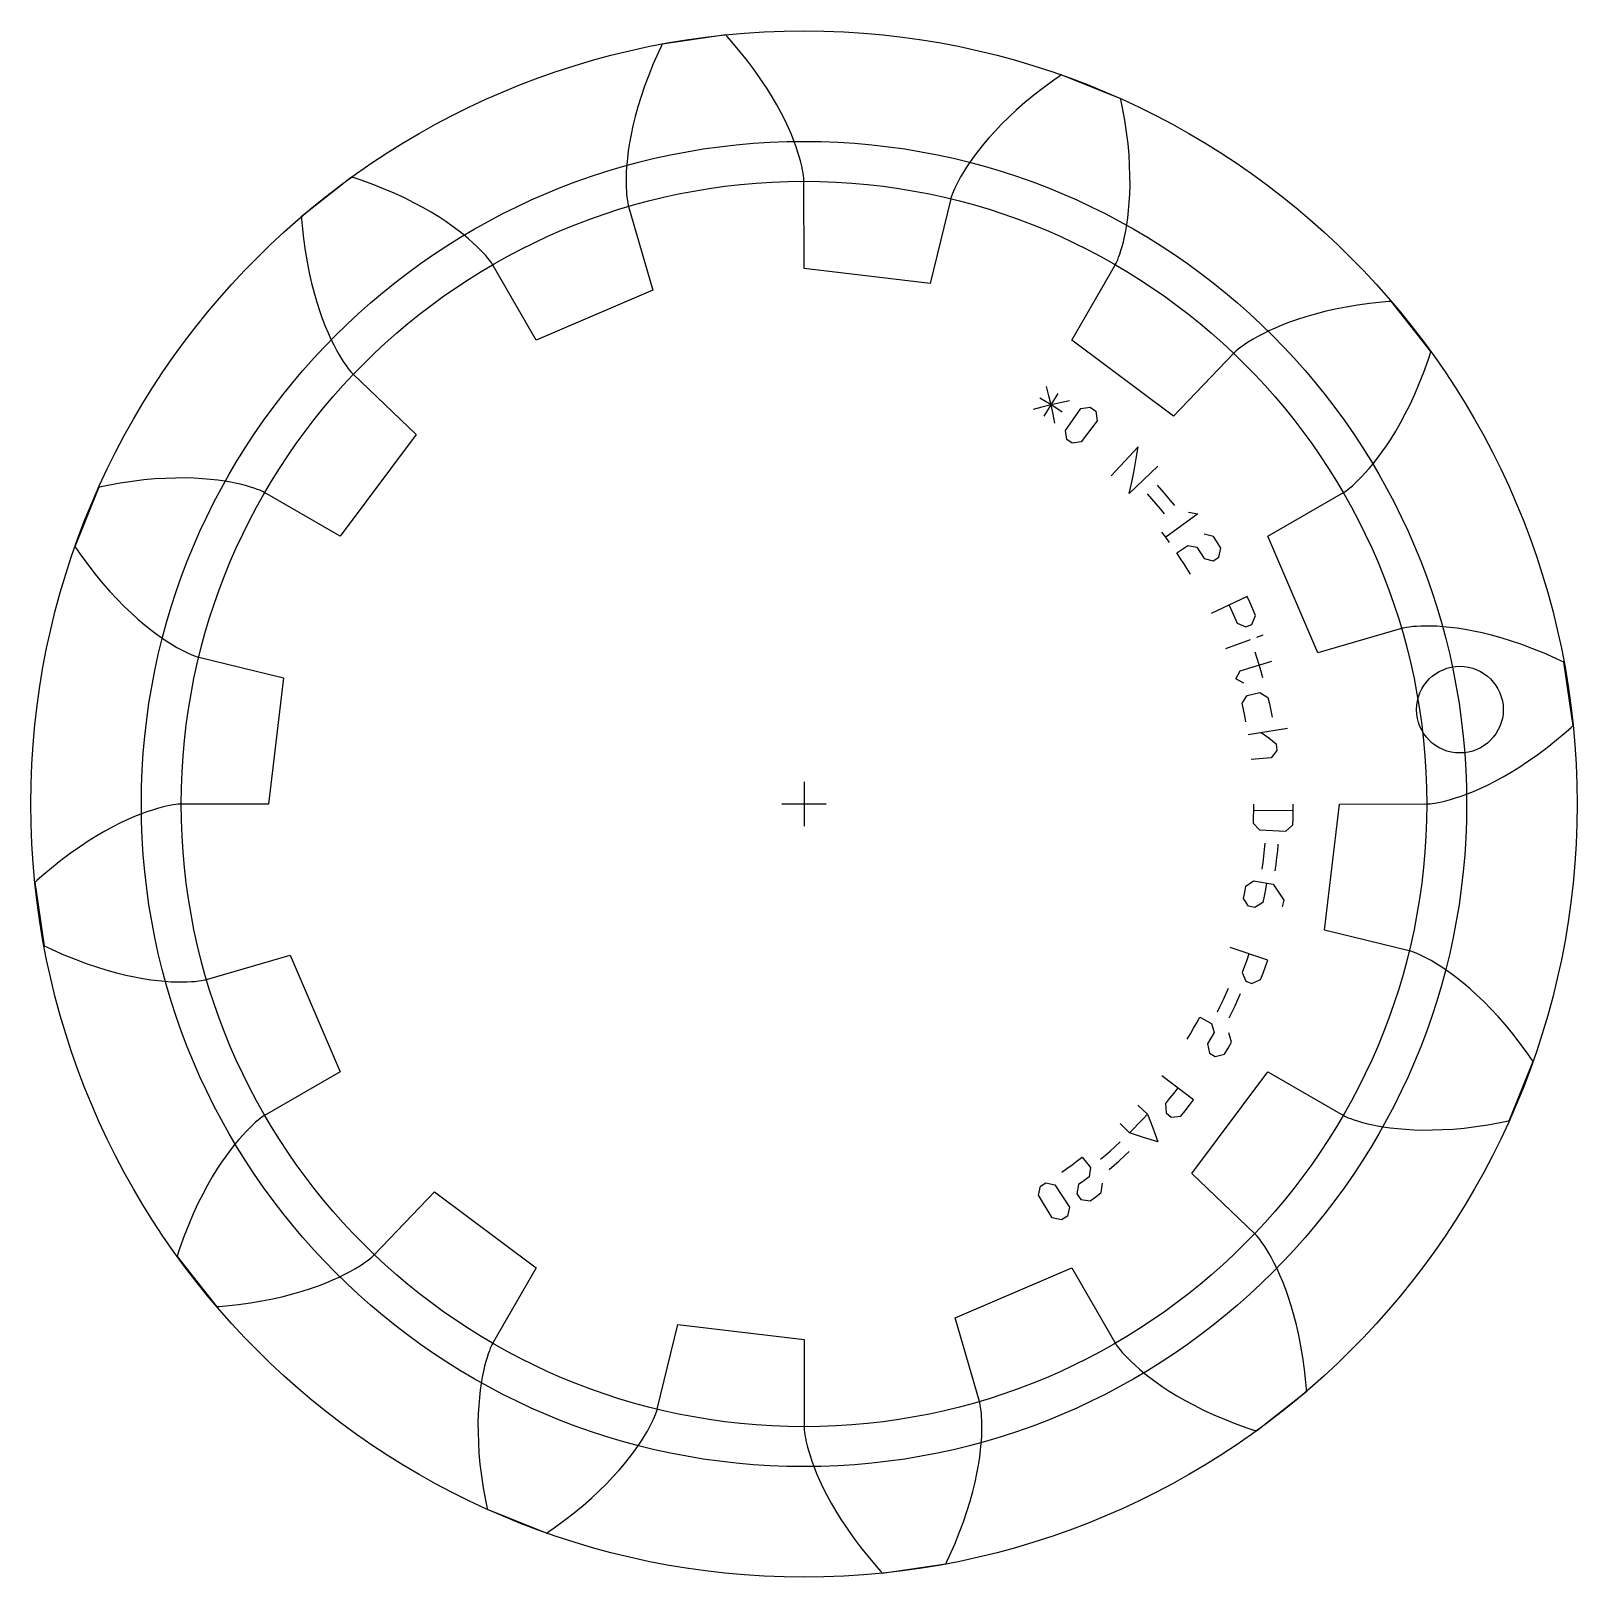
# Model space of a CAD drawing. Extents: x -3.5 to 3.5, y -3.5 to 3.5.
import ezdxf

# ---------------------------------------------------------------- set-up
doc = ezdxf.new("R2010")
doc.units = 0
doc.header["$MEASUREMENT"] = 0
for name, color, linetype in [('gear', 7, 'CONTINUOUS'), ('gear_guides', 5, 'CONTINUOUS'), ('gear_texts', 7, 'CONTINUOUS')]:
    doc.layers.add(name, color=color, linetype=linetype)

msp = doc.modelspace()

# ---------------------------------------------------------------- linework, layer by layer
at = {"layer": 'gear'}
msp.add_lwpolyline([(2.425, 0), (2.819507, 0.000005), (2.82213, 0.000095), (2.827129, 0.000406), (2.834493, 0.001078), (2.844202, 0.002247), (2.856233, 0.004051), (2.870554, 0.006625), (2.887128, 0.010104), (2.905914, 0.01462), (2.926863, 0.020304), (2.949921, 0.027286), (2.975027, 0.035693), (3.002118, 0.045649), (3.031122, 0.057275), (3.061963, 0.070692), (3.09456, 0.086014), (3.128825, 0.103354), (3.164668, 0.122822), (3.201992, 0.144523), (3.240696, 0.168558), (3.280673, 0.195025), (3.321813, 0.224018), (3.364002, 0.255625), (3.407121, 0.28993), (3.451046, 0.327014), (3.473272, 0.346621), (3.478853, 0.351635), (3.481647, 0.354159), (3.481997, 0.354475), (3.481996, 0.354545), (3.440713, 0.641476), (3.440694, 0.641543), (3.44027, 0.641748), (3.436877, 0.643382), (3.430109, 0.64662), (3.403257, 0.659165), (3.350659, 0.682361), (3.299618, 0.703119), (3.25023, 0.72155), (3.202585, 0.737769), (3.156767, 0.751892), (3.112858, 0.764041), (3.07093, 0.774339), (3.031052, 0.782913), (2.993288, 0.78989), (2.957694, 0.7954), (2.924322, 0.799578), (2.893216, 0.802556), (2.864418, 0.804471), (2.837959, 0.805458), (2.813868, 0.805657), (2.792167, 0.805205), (2.77287, 0.804242), (2.755987, 0.802907), (2.741521, 0.801339), (2.72947, 0.799678), (2.719825, 0.798063), (2.71257, 0.796631), (2.707686, 0.79552), (2.705145, 0.794867), (2.326638, 0.683653), (2.100112, 1.2125), (2.441762, 1.409758), (2.443988, 1.411147), (2.448162, 1.413916), (2.454204, 1.41818), (2.462028, 1.424047), (2.471545, 1.431625), (2.48266, 1.441014), (2.495275, 1.452314), (2.509286, 1.465618), (2.524586, 1.481015), (2.541063, 1.498591), (2.558603, 1.518425), (2.577086, 1.540592), (2.596391, 1.565163), (2.616392, 1.592202), (2.63696, 1.62177), (2.657965, 1.65392), (2.679272, 1.688701), (2.700745, 1.726156), (2.722246, 1.766323), (2.743634, 1.809233), (2.764766, 1.854912), (2.785499, 1.903379), (2.805688, 1.954647), (2.825187, 2.008725), (2.834631, 2.036818), (2.836958, 2.043951), (2.838115, 2.047534), (2.83826, 2.047983), (2.838224, 2.048043), (2.659007, 2.275891), (2.658957, 2.27594), (2.658487, 2.275905), (2.654732, 2.275624), (2.647252, 2.275043), (2.617724, 2.272483), (2.560575, 2.266272), (2.505993, 2.258728), (2.454006, 2.249996), (2.404635, 2.240219), (2.357895, 2.229541), (2.313793, 2.218108), (2.272334, 2.206063), (2.233512, 2.193548), (2.197319, 2.180708), (2.163738, 2.167684), (2.132748, 2.154616), (2.104321, 2.141642), (2.078423, 2.128901), (2.055016, 2.116527), (2.034053, 2.104654), (2.015485, 2.093412), (1.999255, 2.082929), (1.985301, 2.073331), (1.973558, 2.064741), (1.963952, 2.057277), (1.956406, 2.051055), (1.950839, 2.046188), (1.947164, 2.042784), (1.94529, 2.040947), (1.673101, 1.75538), (1.2125, 2.100112), (1.409749, 2.441767), (1.410983, 2.444083), (1.413213, 2.448569), (1.416313, 2.455282), (1.420155, 2.464275), (1.424608, 2.475596), (1.429539, 2.489285), (1.434814, 2.505378), (1.440296, 2.523905), (1.445847, 2.54489), (1.45133, 2.568349), (1.456602, 2.594296), (1.461526, 2.622735), (1.465959, 2.653666), (1.469761, 2.687084), (1.47279, 2.722974), (1.474905, 2.761319), (1.475967, 2.802094), (1.475836, 2.845268), (1.474373, 2.890804), (1.47144, 2.938659), (1.466902, 2.988784), (1.460624, 3.041124), (1.452474, 3.095618), (1.442321, 3.152201), (1.436454, 3.181252), (1.434902, 3.188593), (1.434113, 3.192274), (1.434014, 3.192735), (1.433953, 3.19277), (1.164823, 3.300483), (1.164754, 3.3005), (1.164365, 3.300235), (1.161253, 3.298114), (1.155066, 3.293871), (1.130775, 3.27689), (1.084387, 3.242937), (1.04089, 3.209113), (1.000234, 3.175557), (0.962366, 3.142404), (0.927226, 3.109787), (0.89475, 3.077834), (0.864867, 3.046673), (0.837504, 3.016425), (0.81258, 2.987208), (0.79001, 2.959138), (0.769706, 2.932326), (0.751574, 2.906877), (0.735517, 2.882894), (0.721432, 2.860474), (0.709215, 2.83971), (0.698755, 2.82069), (0.689941, 2.803497), (0.682656, 2.788208), (0.676781, 2.774897), (0.672194, 2.76363), (0.66877, 2.754469), (0.666382, 2.74747), (0.664902, 2.742685), (0.664197, 2.740158), (0.571258, 2.356754), (0, 2.425), (-0.000005, 2.819507), (-0.000095, 2.82213), (-0.000406, 2.827129), (-0.001078, 2.834493), (-0.002247, 2.844202), (-0.004051, 2.856233), (-0.006625, 2.870554), (-0.010104, 2.887128), (-0.01462, 2.905914), (-0.020304, 2.926863), (-0.027286, 2.949921), (-0.035693, 2.975027), (-0.045649, 3.002118), (-0.057275, 3.031122), (-0.070692, 3.061963), (-0.086014, 3.09456), (-0.103354, 3.128825), (-0.122822, 3.164668), (-0.144523, 3.201992), (-0.168558, 3.240696), (-0.195025, 3.280673), (-0.224018, 3.321813), (-0.255625, 3.364002), (-0.28993, 3.407121), (-0.327014, 3.451046), (-0.346621, 3.473272), (-0.351635, 3.478853), (-0.354159, 3.481647), (-0.354475, 3.481997), (-0.354545, 3.481996), (-0.641476, 3.440713), (-0.641543, 3.440694), (-0.641748, 3.44027), (-0.643382, 3.436877), (-0.64662, 3.430109), (-0.659165, 3.403257), (-0.682361, 3.350659), (-0.703119, 3.299618), (-0.72155, 3.25023), (-0.737769, 3.202585), (-0.751892, 3.156767), (-0.764041, 3.112858), (-0.774339, 3.07093), (-0.782913, 3.031052), (-0.78989, 2.993288), (-0.7954, 2.957694), (-0.799578, 2.924322), (-0.802556, 2.893216), (-0.804471, 2.864418), (-0.805458, 2.837959), (-0.805657, 2.813868), (-0.805205, 2.792167), (-0.804242, 2.77287), (-0.802907, 2.755987), (-0.801339, 2.741521), (-0.799678, 2.72947), (-0.798063, 2.719825), (-0.796631, 2.71257), (-0.79552, 2.707686), (-0.794867, 2.705145), (-0.683653, 2.326638), (-1.2125, 2.100112), (-1.409758, 2.441762), (-1.411147, 2.443988), (-1.413916, 2.448162), (-1.41818, 2.454204), (-1.424047, 2.462028), (-1.431625, 2.471545), (-1.441014, 2.48266), (-1.452314, 2.495275), (-1.465618, 2.509286), (-1.481015, 2.524586), (-1.498591, 2.541063), (-1.518425, 2.558603), (-1.540592, 2.577086), (-1.565163, 2.596391), (-1.592202, 2.616392), (-1.62177, 2.63696), (-1.65392, 2.657965), (-1.688701, 2.679272), (-1.726156, 2.700745), (-1.766323, 2.722246), (-1.809233, 2.743634), (-1.854912, 2.764766), (-1.903379, 2.785499), (-1.954647, 2.805688), (-2.008725, 2.825187), (-2.036818, 2.834631), (-2.043951, 2.836958), (-2.047534, 2.838115), (-2.047983, 2.83826), (-2.048043, 2.838224), (-2.275891, 2.659007), (-2.27594, 2.658957), (-2.275905, 2.658487), (-2.275624, 2.654732), (-2.275043, 2.647252), (-2.272483, 2.617724), (-2.266272, 2.560575), (-2.258728, 2.505993), (-2.249996, 2.454006), (-2.240219, 2.404635), (-2.229541, 2.357895), (-2.218108, 2.313793), (-2.206063, 2.272334), (-2.193548, 2.233512), (-2.180708, 2.197319), (-2.167684, 2.163738), (-2.154616, 2.132748), (-2.141642, 2.104321), (-2.128901, 2.078423), (-2.116527, 2.055016), (-2.104654, 2.034053), (-2.093412, 2.015485), (-2.082929, 1.999255), (-2.073331, 1.985301), (-2.064741, 1.973558), (-2.057277, 1.963952), (-2.051055, 1.956406), (-2.046188, 1.950839), (-2.042784, 1.947164), (-2.040947, 1.94529), (-1.75538, 1.673101), (-2.100112, 1.2125), (-2.441767, 1.409749), (-2.444083, 1.410983), (-2.448569, 1.413213), (-2.455282, 1.416313), (-2.464275, 1.420155), (-2.475596, 1.424608), (-2.489285, 1.429539), (-2.505378, 1.434814), (-2.523905, 1.440296), (-2.54489, 1.445847), (-2.568349, 1.45133), (-2.594296, 1.456602), (-2.622735, 1.461526), (-2.653666, 1.465959), (-2.687084, 1.469761), (-2.722974, 1.47279), (-2.761319, 1.474905), (-2.802094, 1.475967), (-2.845268, 1.475836), (-2.890804, 1.474373), (-2.938659, 1.47144), (-2.988784, 1.466902), (-3.041124, 1.460624), (-3.095618, 1.452474), (-3.152201, 1.442321), (-3.181252, 1.436454), (-3.188593, 1.434902), (-3.192274, 1.434113), (-3.192735, 1.434014), (-3.19277, 1.433953), (-3.300483, 1.164823), (-3.3005, 1.164754), (-3.300235, 1.164365), (-3.298114, 1.161253), (-3.293871, 1.155066), (-3.27689, 1.130775), (-3.242937, 1.084387), (-3.209113, 1.04089), (-3.175557, 1.000234), (-3.142404, 0.962366), (-3.109787, 0.927226), (-3.077834, 0.89475), (-3.046673, 0.864867), (-3.016425, 0.837504), (-2.987208, 0.81258), (-2.959138, 0.79001), (-2.932326, 0.769706), (-2.906877, 0.751574), (-2.882894, 0.735517), (-2.860474, 0.721432), (-2.83971, 0.709215), (-2.82069, 0.698755), (-2.803497, 0.689941), (-2.788208, 0.682656), (-2.774897, 0.676781), (-2.76363, 0.672194), (-2.754469, 0.66877), (-2.74747, 0.666382), (-2.742685, 0.664902), (-2.740158, 0.664197), (-2.356754, 0.571258), (-2.425, 0), (-2.819507, -0.000005), (-2.82213, -0.000095), (-2.827129, -0.000406), (-2.834493, -0.001078), (-2.844202, -0.002247), (-2.856233, -0.004051), (-2.870554, -0.006625), (-2.887128, -0.010104), (-2.905914, -0.01462), (-2.926863, -0.020304), (-2.949921, -0.027286), (-2.975027, -0.035693), (-3.002118, -0.045649), (-3.031122, -0.057275), (-3.061963, -0.070692), (-3.09456, -0.086014), (-3.128825, -0.103354), (-3.164668, -0.122822), (-3.201992, -0.144523), (-3.240696, -0.168558), (-3.280673, -0.195025), (-3.321813, -0.224018), (-3.364002, -0.255625), (-3.407121, -0.28993), (-3.451046, -0.327014), (-3.473272, -0.346621), (-3.478853, -0.351635), (-3.481647, -0.354159), (-3.481997, -0.354475), (-3.481996, -0.354545), (-3.440713, -0.641476), (-3.440694, -0.641543), (-3.44027, -0.641748), (-3.436877, -0.643382), (-3.430109, -0.64662), (-3.403257, -0.659165), (-3.350659, -0.682361), (-3.299618, -0.703119), (-3.25023, -0.72155), (-3.202585, -0.737769), (-3.156767, -0.751892), (-3.112858, -0.764041), (-3.07093, -0.774339), (-3.031052, -0.782913), (-2.993288, -0.78989), (-2.957694, -0.7954), (-2.924322, -0.799578), (-2.893216, -0.802556), (-2.864418, -0.804471), (-2.837959, -0.805458), (-2.813868, -0.805657), (-2.792167, -0.805205), (-2.77287, -0.804242), (-2.755987, -0.802907), (-2.741521, -0.801339), (-2.72947, -0.799678), (-2.719825, -0.798063), (-2.71257, -0.796631), (-2.707686, -0.79552), (-2.705145, -0.794867), (-2.326638, -0.683653), (-2.100112, -1.2125), (-2.441762, -1.409758), (-2.443988, -1.411147), (-2.448162, -1.413916), (-2.454204, -1.41818), (-2.462028, -1.424047), (-2.471545, -1.431625), (-2.48266, -1.441014), (-2.495275, -1.452314), (-2.509286, -1.465618), (-2.524586, -1.481015), (-2.541063, -1.498591), (-2.558603, -1.518425), (-2.577086, -1.540592), (-2.596391, -1.565163), (-2.616392, -1.592202), (-2.63696, -1.62177), (-2.657965, -1.65392), (-2.679272, -1.688701), (-2.700745, -1.726156), (-2.722246, -1.766323), (-2.743634, -1.809233), (-2.764766, -1.854912), (-2.785499, -1.903379), (-2.805688, -1.954647), (-2.825187, -2.008725), (-2.834631, -2.036818), (-2.836958, -2.043951), (-2.838115, -2.047534), (-2.83826, -2.047983), (-2.838224, -2.048043), (-2.659007, -2.275891), (-2.658957, -2.27594), (-2.658487, -2.275905), (-2.654732, -2.275624), (-2.647252, -2.275043), (-2.617724, -2.272483), (-2.560575, -2.266272), (-2.505993, -2.258728), (-2.454006, -2.249996), (-2.404635, -2.240219), (-2.357895, -2.229541), (-2.313793, -2.218108), (-2.272334, -2.206063), (-2.233512, -2.193548), (-2.197319, -2.180708), (-2.163738, -2.167684), (-2.132748, -2.154616), (-2.104321, -2.141642), (-2.078423, -2.128901), (-2.055016, -2.116527), (-2.034053, -2.104654), (-2.015485, -2.093412), (-1.999255, -2.082929), (-1.985301, -2.073331), (-1.973558, -2.064741), (-1.963952, -2.057277), (-1.956406, -2.051055), (-1.950839, -2.046188), (-1.947164, -2.042784), (-1.94529, -2.040947), (-1.673101, -1.75538), (-1.2125, -2.100112), (-1.409749, -2.441767), (-1.410983, -2.444083), (-1.413213, -2.448569), (-1.416313, -2.455282), (-1.420155, -2.464275), (-1.424608, -2.475596), (-1.429539, -2.489285), (-1.434814, -2.505378), (-1.440296, -2.523905), (-1.445847, -2.54489), (-1.45133, -2.568349), (-1.456602, -2.594296), (-1.461526, -2.622735), (-1.465959, -2.653666), (-1.469761, -2.687084), (-1.47279, -2.722974), (-1.474905, -2.761319), (-1.475967, -2.802094), (-1.475836, -2.845268), (-1.474373, -2.890804), (-1.47144, -2.938659), (-1.466902, -2.988784), (-1.460624, -3.041124), (-1.452474, -3.095618), (-1.442321, -3.152201), (-1.436454, -3.181252), (-1.434902, -3.188593), (-1.434113, -3.192274), (-1.434014, -3.192735), (-1.433953, -3.19277), (-1.164823, -3.300483), (-1.164754, -3.3005), (-1.164365, -3.300235), (-1.161253, -3.298114), (-1.155066, -3.293871), (-1.130775, -3.27689), (-1.084387, -3.242937), (-1.04089, -3.209113), (-1.000234, -3.175557), (-0.962366, -3.142404), (-0.927226, -3.109787), (-0.89475, -3.077834), (-0.864867, -3.046673), (-0.837504, -3.016425), (-0.81258, -2.987208), (-0.79001, -2.959138), (-0.769706, -2.932326), (-0.751574, -2.906877), (-0.735517, -2.882894), (-0.721432, -2.860474), (-0.709215, -2.83971), (-0.698755, -2.82069), (-0.689941, -2.803497), (-0.682656, -2.788208), (-0.676781, -2.774897), (-0.672194, -2.76363), (-0.66877, -2.754469), (-0.666382, -2.74747), (-0.664902, -2.742685), (-0.664197, -2.740158), (-0.571258, -2.356754), (0, -2.425), (0.000005, -2.819507), (0.000095, -2.82213), (0.000406, -2.827129), (0.001078, -2.834493), (0.002247, -2.844202), (0.004051, -2.856233), (0.006625, -2.870554), (0.010104, -2.887128), (0.01462, -2.905914), (0.020304, -2.926863), (0.027286, -2.949921), (0.035693, -2.975027), (0.045649, -3.002118), (0.057275, -3.031122), (0.070692, -3.061963), (0.086014, -3.09456), (0.103354, -3.128825), (0.122822, -3.164668), (0.144523, -3.201992), (0.168558, -3.240696), (0.195025, -3.280673), (0.224018, -3.321813), (0.255625, -3.364002), (0.28993, -3.407121), (0.327014, -3.451046), (0.346621, -3.473272), (0.351635, -3.478853), (0.354159, -3.481647), (0.354475, -3.481997), (0.354545, -3.481996), (0.641476, -3.440713), (0.641543, -3.440694), (0.641748, -3.44027), (0.643382, -3.436877), (0.64662, -3.430109), (0.659165, -3.403257), (0.682361, -3.350659), (0.703119, -3.299618), (0.72155, -3.25023), (0.737769, -3.202585), (0.751892, -3.156767), (0.764041, -3.112858), (0.774339, -3.07093), (0.782913, -3.031052), (0.78989, -2.993288), (0.7954, -2.957694), (0.799578, -2.924322), (0.802556, -2.893216), (0.804471, -2.864418), (0.805458, -2.837959), (0.805657, -2.813868), (0.805205, -2.792167), (0.804242, -2.77287), (0.802907, -2.755987), (0.801339, -2.741521), (0.799678, -2.72947), (0.798063, -2.719825), (0.796631, -2.71257), (0.79552, -2.707686), (0.794867, -2.705145), (0.683653, -2.326638), (1.2125, -2.100112), (1.409758, -2.441762), (1.411147, -2.443988), (1.413916, -2.448162), (1.41818, -2.454204), (1.424047, -2.462028), (1.431625, -2.471545), (1.441014, -2.48266), (1.452314, -2.495275), (1.465618, -2.509286), (1.481015, -2.524586), (1.498591, -2.541063), (1.518425, -2.558603), (1.540592, -2.577086), (1.565163, -2.596391), (1.592202, -2.616392), (1.62177, -2.63696), (1.65392, -2.657965), (1.688701, -2.679272), (1.726156, -2.700745), (1.766323, -2.722246), (1.809233, -2.743634), (1.854912, -2.764766), (1.903379, -2.785499), (1.954647, -2.805688), (2.008725, -2.825187), (2.036818, -2.834631), (2.043951, -2.836958), (2.047534, -2.838115), (2.047983, -2.83826), (2.048043, -2.838224), (2.275891, -2.659007), (2.27594, -2.658957), (2.275905, -2.658487), (2.275624, -2.654732), (2.275043, -2.647252), (2.272483, -2.617724), (2.266272, -2.560575), (2.258728, -2.505993), (2.249996, -2.454006), (2.240219, -2.404635), (2.229541, -2.357895), (2.218108, -2.313793), (2.206063, -2.272334), (2.193548, -2.233512), (2.180708, -2.197319), (2.167684, -2.163738), (2.154616, -2.132748), (2.141642, -2.104321), (2.128901, -2.078423), (2.116527, -2.055016), (2.104654, -2.034053), (2.093412, -2.015485), (2.082929, -1.999255), (2.073331, -1.985301), (2.064741, -1.973558), (2.057277, -1.963952), (2.051055, -1.956406), (2.046188, -1.950839), (2.042784, -1.947164), (2.040947, -1.94529), (1.75538, -1.673101), (2.100112, -1.2125), (2.441767, -1.409749), (2.444083, -1.410983), (2.448569, -1.413213), (2.455282, -1.416313), (2.464275, -1.420155), (2.475596, -1.424608), (2.489285, -1.429539), (2.505378, -1.434814), (2.523905, -1.440296), (2.54489, -1.445847), (2.568349, -1.45133), (2.594296, -1.456602), (2.622735, -1.461526), (2.653666, -1.465959), (2.687084, -1.469761), (2.722974, -1.47279), (2.761319, -1.474905), (2.802094, -1.475967), (2.845268, -1.475836), (2.890804, -1.474373), (2.938659, -1.47144), (2.988784, -1.466902), (3.041124, -1.460624), (3.095618, -1.452474), (3.152201, -1.442321), (3.181252, -1.436454), (3.188593, -1.434902), (3.192274, -1.434113), (3.192735, -1.434014), (3.19277, -1.433953), (3.300483, -1.164823), (3.3005, -1.164754), (3.300235, -1.164365), (3.298114, -1.161253), (3.293871, -1.155066), (3.27689, -1.130775), (3.242937, -1.084387), (3.209113, -1.04089), (3.175557, -1.000234), (3.142404, -0.962366), (3.109787, -0.927226), (3.077834, -0.89475), (3.046673, -0.864867), (3.016425, -0.837504), (2.987208, -0.81258), (2.959138, -0.79001), (2.932326, -0.769706), (2.906877, -0.751574), (2.882894, -0.735517), (2.860474, -0.721432), (2.83971, -0.709215), (2.82069, -0.698755), (2.803497, -0.689941), (2.788208, -0.682656), (2.774897, -0.676781), (2.76363, -0.672194), (2.754469, -0.66877), (2.74747, -0.666382), (2.742685, -0.664902), (2.740158, -0.664197), (2.356754, -0.571258)], close=True, dxfattribs=at)
at = {"layer": 'gear_guides'}
for p, q in [((0, 0.1), (0, -0.1)), ((0.1, 0), (-0.1, 0))]:
    msp.add_line(p, q, dxfattribs=at)
for centre, radius in [((0, 0), 3.5), ((0, 0), 3), ((0, 0), 2.819078), ((2.969423, 0.427233), 0.19625)]:
    msp.add_circle(centre, radius, dxfattribs=at)
at = {"layer": 'gear_texts'}
for points in [[(1.202109, 1.824598), (1.160081, 1.816105), (1.118537, 1.806793), (1.077489, 1.796676), (1.036953, 1.785764)], [(1.169099, 1.774495), (1.143932, 1.790822), (1.118537, 1.806793), (1.092918, 1.822404), (1.067082, 1.837651)], [(1.086954, 1.755778), (1.150119, 1.857808)], [(1.136089, 1.724391), (1.127782, 1.76554), (1.118537, 1.806793), (1.108348, 1.848132), (1.097212, 1.889537)], [(1.254881, 1.639969), (1.213712, 1.633441), (1.190531, 1.650412), (1.184319, 1.691631), (1.253141, 1.789934), (1.295836, 1.796395), (1.321067, 1.777922), (1.327804, 1.73527), (1.254881, 1.639969)], [(1.601917, 1.529734), (1.471738, 1.405422), (1.483854, 1.457593), (1.494783, 1.51038), (1.504511, 1.56376), (1.513024, 1.617709), (1.39007, 1.486247)], [(1.63211, 1.313485), (1.613405, 1.336395), (1.594378, 1.359038), (1.575033, 1.381411), (1.555374, 1.403508)], [(1.678853, 1.351102), (1.659612, 1.374668), (1.64004, 1.397961), (1.620141, 1.420974), (1.59992, 1.443704)], [(1.740221, 1.321309), (1.782847, 1.314413), (1.637966, 1.207598)], [(1.65485, 1.184354), (1.637966, 1.207598), (1.620755, 1.230601)], [(1.749119, 1.0401), (1.734261, 1.064689), (1.719058, 1.089066), (1.703512, 1.113225), (1.687627, 1.137163), (1.737385, 1.170691), (1.778852, 1.162459), (1.795085, 1.137231), (1.810961, 1.111776), (1.852261, 1.101433), (1.878047, 1.116766), (1.88766, 1.158863), (1.871112, 1.185396), (1.854192, 1.211692), (1.812022, 1.220984)], [(1.924722, 0.900595), (1.937244, 0.873334), (1.94938, 0.845898), (1.961127, 0.818294), (2.000331, 0.801687), (2.028177, 0.812848), (2.044187, 0.852951), (2.031942, 0.881725), (2.019292, 0.910322), (2.006239, 0.938738), (1.843204, 0.862452)], [(1.909563, 0.703416), (2.022166, 0.744896)], [(2.050317, 0.755265), (2.078468, 0.765635)], [(1.991156, 0.547287), (1.954419, 0.566984), (1.974911, 0.603283), (2.118367, 0.647105)], [(2.077937, 0.57114), (2.069667, 0.600418), (2.060985, 0.629576), (2.051892, 0.658608), (2.04239, 0.68751)], [(2.000824, 0.371389), (1.995381, 0.399598), (1.989541, 0.427728), (1.983305, 0.455772), (2.005813, 0.490856), (2.064093, 0.505118), (2.100256, 0.482648), (2.106861, 0.45295), (2.113045, 0.423162), (2.118808, 0.393289)], [(2.010511, 0.314755), (2.188345, 0.342596)], [(2.069789, 0.324035), (2.103859, 0.299004), (2.137628, 0.273076), (2.14127, 0.242871), (2.114632, 0.209658), (2.025071, 0.200779)], [(2.035, 0), (2.034797, -0.028728), (2.034189, -0.057451), (2.033175, -0.086162), (2.061708, -0.11655), (2.181517, -0.123323), (2.213014, -0.093784), (2.214117, -0.062533), (2.214779, -0.03127), (2.215, 0)], [(2.214779, -0.03127), (2.034797, -0.028728)], [(2.074157, -0.294783), (2.078112, -0.265473), (2.081653, -0.236109), (2.084778, -0.206698), (2.087489, -0.177247)], [(2.13356, -0.303226), (2.137628, -0.273076), (2.14127, -0.242871), (2.144486, -0.212618), (2.147273, -0.182323)], [(2.094579, -0.35828), (2.089312, -0.387814), (2.083629, -0.417271), (2.077531, -0.446644), (2.04178, -0.46921), (2.012543, -0.462491), (1.989541, -0.427728), (1.995381, -0.399598), (2.000824, -0.371389), (2.035438, -0.348164), (2.124149, -0.363339), (2.148304, -0.398764), (2.171877, -0.434943), (2.16552, -0.465561)], [(2.013957, -0.677939), (2.004186, -0.706303), (1.994015, -0.734526), (1.983447, -0.762602), (2.000331, -0.801687), (2.028177, -0.812848), (2.067452, -0.794901), (2.078468, -0.765635), (2.089069, -0.736217), (2.099254, -0.706652), (1.92866, -0.649226)], [(1.871727, -0.941098), (1.884826, -0.91458), (1.897549, -0.887881), (1.909894, -0.861004), (1.921859, -0.833956)], [(1.925332, -0.96805), (1.938806, -0.940774), (1.951894, -0.913309), (1.964593, -0.885663), (1.9769, -0.85784)], [(1.734261, -1.064689), (1.749119, -1.0401), (1.763628, -1.015304), (1.777785, -0.990305), (1.791589, -0.965109), (1.844412, -0.993564), (1.85641, -1.034102), (1.841626, -1.060206), (1.826476, -1.086099), (1.836527, -1.127471), (1.862094, -1.143167), (1.903832, -1.132099), (1.919625, -1.105109), (1.935034, -1.0779), (1.923647, -1.036247)], [(1.692434, -1.285026), (1.674125, -1.30879), (1.655481, -1.332294), (1.636508, -1.355532), (1.64004, -1.397961), (1.662871, -1.417422), (1.705819, -1.412942), (1.725596, -1.38872), (1.745029, -1.364221), (1.764114, -1.33945), (1.620755, -1.230601)], [(1.510829, -1.363312), (1.555374, -1.403508), (1.579379, -1.466147), (1.601917, -1.529734), (1.537358, -1.510151), (1.47368, -1.489057), (1.431475, -1.446411)], [(1.555374, -1.403508), (1.535406, -1.425326), (1.515131, -1.446859), (1.494555, -1.468105), (1.47368, -1.489057)], [(1.342415, -1.608399), (1.364988, -1.589287), (1.387288, -1.569859), (1.409312, -1.550118), (1.431054, -1.530068)], [(1.167113, -1.667055), (1.190531, -1.650412), (1.213712, -1.633441), (1.23665, -1.616144), (1.259342, -1.598525), (1.296473, -1.645656), (1.291342, -1.68762), (1.267389, -1.705682), (1.243183, -1.723404), (1.235936, -1.765358), (1.253141, -1.789934), (1.295836, -1.796395), (1.321067, -1.777922), (1.346034, -1.759095), (1.352169, -1.716352)], [(1.380862, -1.654462), (1.40408, -1.634804), (1.427019, -1.614819), (1.449674, -1.594513), (1.472039, -1.573889)], [(1.062059, -1.770947), (1.071163, -1.73027), (1.095483, -1.714976), (1.136089, -1.724391), (1.202109, -1.824598), (1.192381, -1.866669), (1.16591, -1.883316), (1.123777, -1.87386), (1.062059, -1.770947)]]:
    msp.add_lwpolyline(points, dxfattribs=at)

doc.saveas('drawing.dxf')
